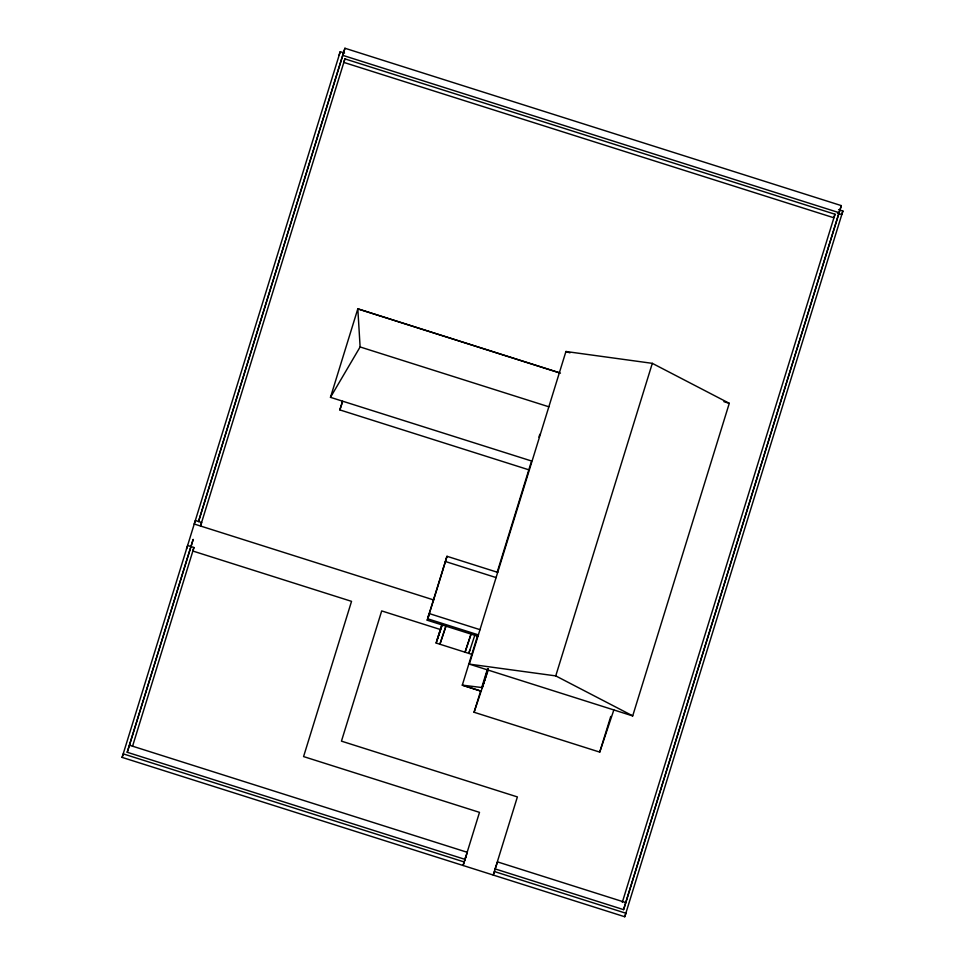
<?xml version="1.0" encoding="UTF-8"?>
<svg xmlns="http://www.w3.org/2000/svg" width="965" height="965" viewBox="0 0 965 965"><rect width="100%" height="100%" fill="white"/><g stroke="black" fill="none" stroke-linecap="round" stroke-linejoin="round"><path stroke-width="1.45" d="M478.013 636.309L427.23 620.218L429.316 613.595A85.692 0.929 -72.4 0 0 445.408 561.509L446.192 558.928M427.23 620.218L428.665 615.549M440.33 629.506L381.694 610.917L341.453 741.144L517.385 796.921L493.236 875.062L494.418 871.54L625.923 913.24L624.753 916.75L122.109 757.392L340.247 51.676L344.553 53.039M127.223 752.278L193.157 539.483L127.223 752.278L465.058 859.381M344.939 48.25L198.537 521.51L344.939 48.25L841.299 205.605L623.583 909.633L495.214 868.934M132.507 746.379L193.953 547.505L187.668 545.514L186.486 549.025M622.292 902.359L835.002 214.242L344.927 58.877L200.503 526.009L201.673 522.499L195.388 520.509L194.218 524.019L433.743 599.965M497.12 572.462L531.558 461.005L330.476 397.339L357.822 308.848L558.88 372.587M528.603 469.738L339.849 409.908L342.491 401.38M471.656 654.306L436.144 643.04L442.042 623.945M469.774 650.277L468.809 653.401L474.949 634.813M477.53 635.863L462.283 685.21L481.137 691.181L462.307 685.138L482.331 687.599L488.037 669.131M538.928 437.145L539.809 434.298M469.34 664.125L565.936 351.501L652.316 363.347L729.287 403.298L632.69 715.921L469.34 664.125L555.744 675.898L632.714 715.849M613.849 709.938L599.735 752.109L474.08 712.267L480.606 691.145M481.909 686.923L487.566 668.624M482.44 686.959L488.109 668.588M193.953 547.505L192.771 551.015L351.537 601.352L303.577 756.584L479.496 812.361L463.079 865.496L465.866 856.775M555.744 675.898L652.316 363.347M599.735 752.109L610.761 716.428M623.583 909.633L841.299 205.605M624.753 916.75L842.891 211.033L838.585 209.658M427.869 618.095L428.171 617.142M428.339 616.695L428.967 614.693M446.035 559.326L447.012 556.298L497.795 572.39M446.674 557.384L427.64 618.589M339.077 55.186L340.247 51.676M344.927 58.877L343.745 62.387L833.82 217.764L835.002 214.242M122.109 757.392L123.279 753.882L464.249 861.986M330.476 397.339L360.114 346.954L357.822 308.848L560.46 373.166M339.849 409.908L342.671 401.476M446.542 557.698L447.012 556.298M442.778 569.615L443.261 568.144M437.109 639.916L442.272 624.464M436.144 643.04L442.247 624.777M446.047 625.658L439.907 644.234L446.023 625.971M471.173 633.619L465.046 652.207L471.149 633.933M565.936 351.501L569.953 352.852M474.08 712.267L488.181 670.108M464.684 860.285L467.362 852.336L129.575 745.245M494.852 869.851L497.566 861.914L625.935 902.613M729.263 403.358L723.883 401.657M842.891 211.033L841.721 214.544L837.403 213.181M342.587 55.282L838.947 212.638M360.114 346.954L548.868 406.796M445.408 561.509L496.191 577.601M429.316 613.595L480.088 629.699M427.7 618.806L478.483 634.91"/></g></svg>
